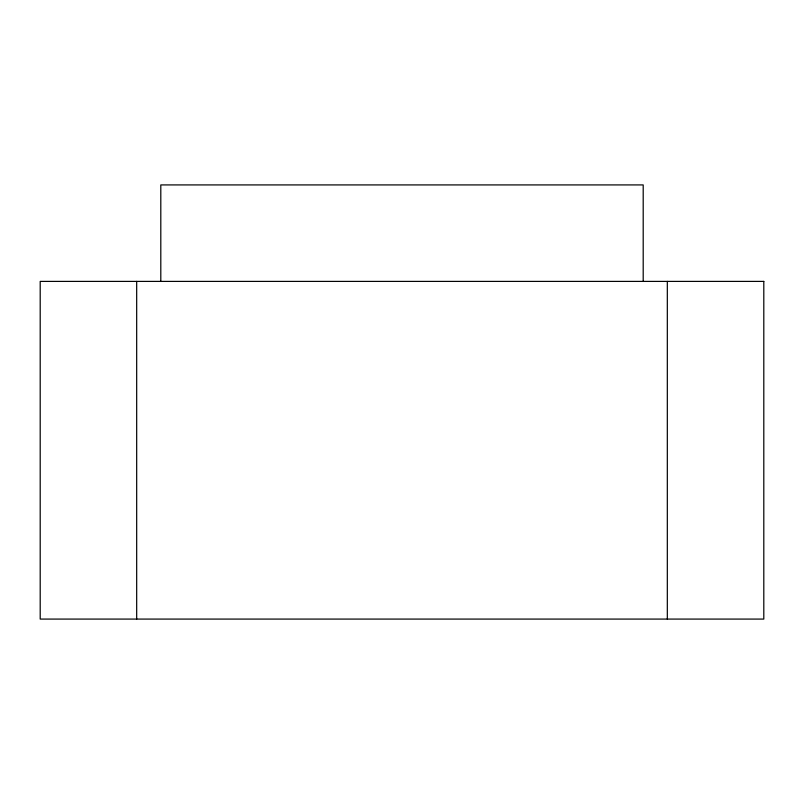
<?xml version="1.0" encoding="UTF-8"?>
<svg xmlns="http://www.w3.org/2000/svg" width="804" height="804" viewBox="0 0 804 804"><rect width="100%" height="100%" fill="white"/><g stroke="black" fill="none" stroke-linecap="round" stroke-linejoin="round"><path stroke-width="1.21" d="M667.32 281.4L667.32 619.08M643.2 281.4L643.2 184.92L160.8 184.92L160.8 281.4M136.68 281.4L136.68 619.08M763.8 281.4L40.2 281.4L40.2 619.08L763.8 619.08L763.8 281.4"/></g></svg>
